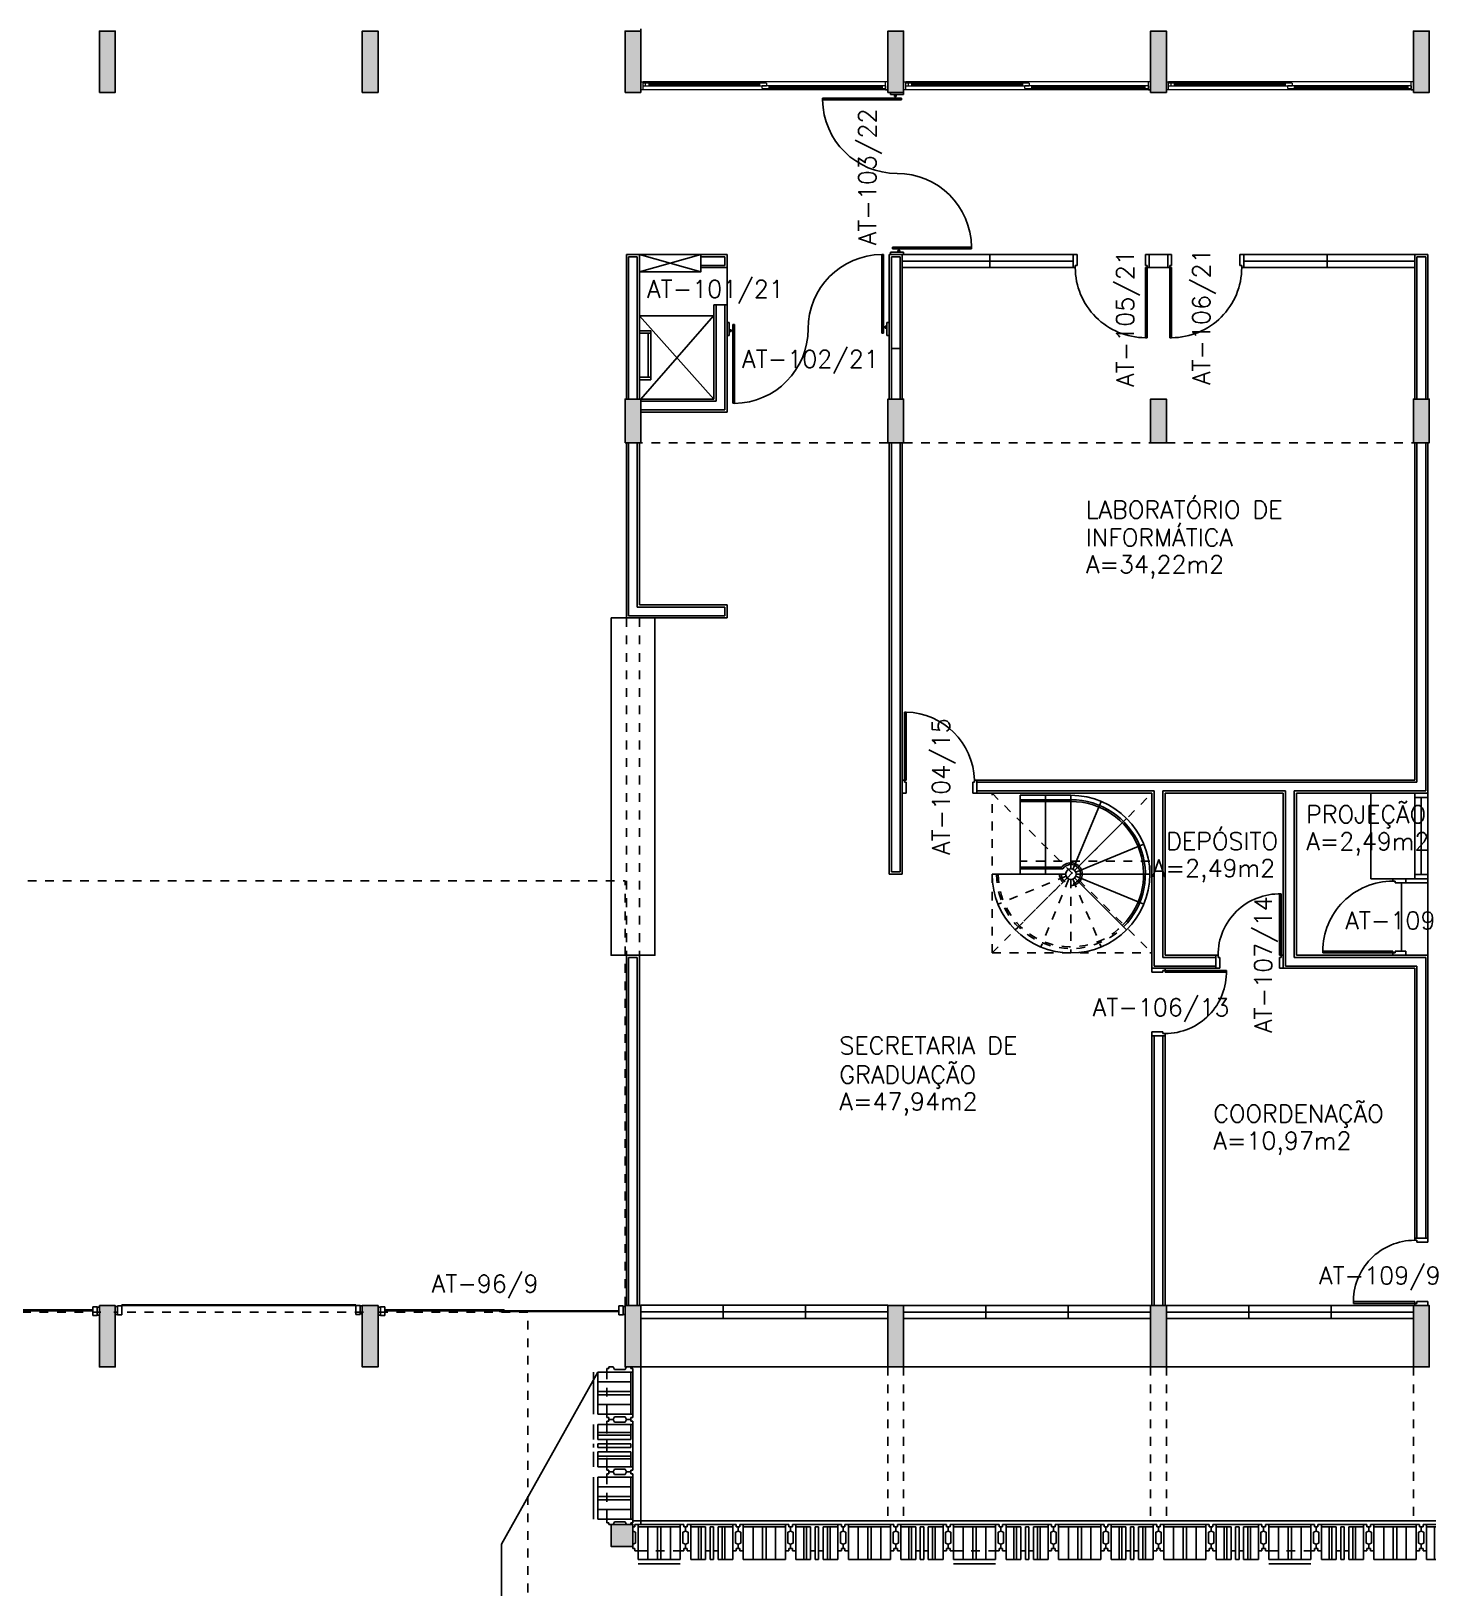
# Model space of a CAD drawing. Header units: metres. Extents: x -31 to 130, y -13 to 69.
# Drawn here: x 92.53 to 108.48, y -3.15 to 14.62 of the extents above; entities that cross this region are included whole.
import ezdxf

# ---------------------------------------------------------------- set-up
doc = ezdxf.new("R2010")
doc.units = ezdxf.units.M
doc.header["$LTSCALE"] = 0.002
doc.header["$MEASUREMENT"] = 0
doc.linetypes.add('HIDDEN', pattern=[9.525, 6.35, -3.175])
doc.layers.get('0').update_dxf_attribs({"linetype": 'CONTINUOUS'})
for name, color, linetype in [('ar-acesso', 2, 'CONTINUOUS'), ('ar-alv', 2, 'CONTINUOUS'), ('ar-banc', 1, 'CONTINUOUS'), ('ar-brs', 2, 'CONTINUOUS'), ('ar-ci', 1, 'CONTINUOUS'), ('ar-esc', 2, 'CONTINUOUS'), ('ar-esq', 2, 'CONTINUOUS'), ('ar-estc', 1, 'CONTINUOUS'), ('ar-piso', 1, 'CONTINUOUS'), ('ar-proj', 1, 'HIDDEN'), ('ar-projarmario', 1, 'HIDDEN'), ('ar-reboco', 2, 'CONTINUOUS'), ('ar-xis', 1, 'CONTINUOUS'), ('banc', 1, 'CONTINUOUS'), ('brs-proj', 1, 'HIDDEN'), ('brs1', 2, 'CONTINUOUS'), ('brs2', 1, 'CONTINUOUS'), ('brs3', 1, 'CONTINUOUS'), ('brs4', 1, 'CONTINUOUS'), ('brs5', 1, 'CONTINUOUS'), ('DET-PIVO', 2, 'CONTINUOUS'), ('ENDEREÇO', 2, 'CONTINUOUS'), ('esc', 2, 'CONTINUOUS'), ('esq-01', 1, 'CONTINUOUS'), ('esq-02', 1, 'CONTINUOUS'), ('esq-03', 1, 'HIDDEN'), ('estc-01', 3, 'CONTINUOUS'), ('h-estc', 3, 'CONTINUOUS'), ('mob-aud1', 1, 'CONTINUOUS'), ('proj', 1, 'HIDDEN'), ('ptm', 2, 'CONTINUOUS'), ('ptm1', 1, 'CONTINUOUS'), ('TEXTO', 2, 'CONTINUOUS'), ('ÁREA', 2, 'CONTINUOUS')]:
    doc.layers.add(name, color=color, linetype=linetype)
doc.styles.add('UNB-100', font='simplex.shx', dxfattribs={"height": 0.2})
doc.styles.add('UNB1-100', font='simplex.shx', dxfattribs={"height": 0.2})

# ---------------------------------------------------------------- blocks, each defined once
blk = doc.blocks.new('plr01-01p')
at = {"layer": 'h-estc'}
blk.add_hatch(color=3, dxfattribs=at).paths.add_polyline_path([(0.09, 0.075), (-0.09, 0.075), (-0.09, -0.625), (0.09, -0.625)])
at = {"layer": 'estc-01', "color": 3}
blk.add_lwpolyline([(-0.09, 0.075), (-0.09, -0.625), (0.09, -0.625), (0.09, 0.075)], close=True, dxfattribs=at)
blk = doc.blocks.new('plr02-01p')
at = {"layer": 'h-estc'}
blk.add_hatch(color=3, dxfattribs=at).paths.add_polyline_path([(0.09, 0.075), (-0.09, 0.075), (-0.09, -0.425), (0.09, -0.425)])
at = {"layer": 'estc-01', "color": 3}
blk.add_lwpolyline([(-0.09, 0.075), (-0.09, -0.425), (0.09, -0.425), (0.09, 0.075)], close=True, dxfattribs=at)
blk = doc.blocks.new('brs01-01p-leste')
at = {"layer": 'brs1'}
for p, q in [((-3, 0.2), (-2.98, 0.2)), ((-3, 0.2), (-3, 0.15)), ((-2.98, 0.225), (-2.94, 0.225)), ((-2.98, 0.2), (-2.98, 0.225)), ((-2.94, -0.075), (-2.94, 0.225)), ((-2.42, 0.225), (-2.46, 0.225)), ((-2.46, -0.075), (-2.46, 0.225)), ((-2.42, 0.2), (-2.42, 0.225)), ((-2.4, 0.2), (-2.42, 0.2)), ((-2.4, 0.2), (-2.38, 0.2)), ((-2.4, 0.2), (-2.4, 0.15)), ((-2.4, 0.2), (-2.4, 0.15)), ((-2.38, 0.225), (-2.34, 0.225)), ((-2.38, 0.2), (-2.38, 0.225)), ((-2.34, -0.075), (-2.34, 0.225)), ((-1.82, 0.225), (-1.86, 0.225)), ((-1.86, -0.075), (-1.86, 0.225)), ((-1.82, 0.2), (-1.82, 0.225)), ((-1.8, 0.2), (-1.82, 0.2)), ((-1.8, 0.2), (-1.78, 0.2)), ((-1.8, 0.2), (-1.8, 0.15)), ((-1.8, 0.2), (-1.8, 0.15)), ((-1.78, 0.225), (-1.74, 0.225)), ((-1.78, 0.2), (-1.78, 0.225)), ((-1.74, -0.075), (-1.74, 0.225)), ((-1.22, 0.225), (-1.26, 0.225)), ((-1.26, -0.075), (-1.26, 0.225)), ((-1.22, 0.2), (-1.22, 0.225)), ((-1.2, 0.2), (-1.22, 0.2)), ((-1.2, 0.2), (-1.18, 0.2)), ((-1.2, 0.2), (-1.2, 0.15)), ((-1.2, 0.2), (-1.2, 0.15)), ((-1.18, 0.225), (-1.14, 0.225)), ((-1.18, 0.2), (-1.18, 0.225)), ((-1.14, -0.075), (-1.14, 0.225)), ((-0.62, 0.225), (-0.66, 0.225)), ((-0.66, -0.075), (-0.66, 0.225)), ((-0.62, 0.2), (-0.62, 0.225)), ((-0.6, 0.2), (-0.62, 0.2)), ((-0.6, 0.2), (-0.6, 0.15)), ((-0.6, 0.2), (-0.58, 0.2)), ((-0.6, 0.2), (-0.6, 0.15)), ((-0.58, 0.225), (-0.54, 0.225)), ((-0.58, 0.2), (-0.58, 0.225)), ((-0.54, -0.075), (-0.54, 0.225)), ((-0.02, 0.225), (-0.06, 0.225)), ((-0.06, -0.075), (-0.06, 0.225)), ((-0.02, 0.2), (-0.02, 0.225)), ((0, 0.2), (-0.02, 0.2)), ((0, 0.2), (0, 0.15)), ((-3, 0.15), (-2.97, 0.137)), ((-3, 0), (-2.97, 0.013)), ((-2.97, 0.137), (-2.97, 0.013)), ((-2.4, 0.15), (-2.43, 0.137)), ((-2.43, 0.137), (-2.43, 0.013)), ((-2.4, 0), (-2.43, 0.013)), ((-2.4, 0.15), (-2.37, 0.137)), ((-2.4, 0), (-2.37, 0.013)), ((-2.37, 0.137), (-2.37, 0.013)), ((-1.8, 0.15), (-1.83, 0.137)), ((-1.83, 0.137), (-1.83, 0.013)), ((-1.8, 0), (-1.83, 0.013)), ((-1.8, 0.15), (-1.77, 0.137)), ((-1.8, 0), (-1.77, 0.013)), ((-1.77, 0.137), (-1.77, 0.013)), ((-1.2, 0.15), (-1.23, 0.137)), ((-1.23, 0.137), (-1.23, 0.013)), ((-1.2, 0), (-1.23, 0.013)), ((-1.2, 0.15), (-1.17, 0.137)), ((-1.2, 0), (-1.17, 0.013)), ((-1.17, 0.137), (-1.17, 0.013)), ((-0.6, 0.15), (-0.63, 0.137)), ((-0.63, 0.137), (-0.63, 0.013)), ((-0.6, 0), (-0.63, 0.013)), ((-0.6, 0.15), (-0.57, 0.137)), ((-0.6, 0), (-0.57, 0.013)), ((-0.57, 0.137), (-0.57, 0.013)), ((0, 0.15), (-0.03, 0.137)), ((-0.03, 0.137), (-0.03, 0.013)), ((0, 0), (-0.03, 0.013)), ((-3, -0.05), (-3, 0)), ((-3, -0.05), (-2.98, -0.05)), ((-2.98, -0.05), (-2.98, -0.075)), ((-2.98, -0.075), (-2.94, -0.075)), ((-2.42, -0.075), (-2.46, -0.075)), ((-2.42, -0.05), (-2.42, -0.075)), ((-2.4, -0.05), (-2.42, -0.05)), ((-2.4, -0.05), (-2.4, 0)), ((-2.4, -0.05), (-2.4, 0)), ((-2.4, -0.05), (-2.38, -0.05)), ((-2.38, -0.05), (-2.38, -0.075)), ((-2.38, -0.075), (-2.34, -0.075)), ((-1.82, -0.075), (-1.86, -0.075)), ((-1.82, -0.05), (-1.82, -0.075)), ((-1.8, -0.05), (-1.82, -0.05)), ((-1.8, -0.05), (-1.8, 0)), ((-1.8, -0.05), (-1.8, 0)), ((-1.8, -0.05), (-1.78, -0.05)), ((-1.78, -0.05), (-1.78, -0.075)), ((-1.78, -0.075), (-1.74, -0.075)), ((-1.22, -0.075), (-1.26, -0.075)), ((-1.22, -0.05), (-1.22, -0.075)), ((-1.2, -0.05), (-1.22, -0.05)), ((-1.2, -0.05), (-1.2, 0)), ((-1.2, -0.05), (-1.2, 0)), ((-1.2, -0.05), (-1.18, -0.05)), ((-1.18, -0.05), (-1.18, -0.075)), ((-1.18, -0.075), (-1.14, -0.075)), ((-0.62, -0.075), (-0.66, -0.075)), ((-0.62, -0.05), (-0.62, -0.075)), ((-0.6, -0.05), (-0.62, -0.05)), ((-0.6, -0.05), (-0.6, 0)), ((-0.6, -0.05), (-0.6, 0)), ((-0.6, -0.05), (-0.58, -0.05)), ((-0.58, -0.05), (-0.58, -0.075)), ((-0.58, -0.075), (-0.54, -0.075)), ((-0.02, -0.075), (-0.06, -0.075)), ((-0.02, -0.05), (-0.02, -0.075)), ((0, -0.05), (-0.02, -0.05)), ((0, -0.05), (0, 0))]:
    blk.add_line(p, q, dxfattribs=at)
at = {"layer": 'brs2'}
for p, q in [((-2.94, 0.225), (-2.46, 0.225)), ((-2.34, 0.225), (-1.86, 0.225)), ((-2.229, 0.2), (-2.12, 0.2)), ((-1.971, 0.2), (-2.08, 0.2)), ((-1.74, 0.225), (-1.26, 0.225)), ((-1.14, 0.225), (-0.66, 0.225)), ((-1.029, 0.2), (-0.92, 0.2)), ((-0.771, 0.2), (-0.88, 0.2)), ((-0.54, 0.225), (-0.06, 0.225)), ((-2.772, -0.075), (-2.72, -0.075)), ((-2.628, -0.075), (-2.68, -0.075)), ((-2.229, -0.175), (-2.12, -0.175)), ((-1.971, -0.175), (-2.08, -0.175)), ((-1.572, -0.075), (-1.52, -0.075)), ((-1.428, -0.075), (-1.48, -0.075)), ((-1.029, -0.175), (-0.92, -0.175)), ((-0.771, -0.175), (-0.88, -0.175)), ((-0.372, -0.075), (-0.32, -0.075)), ((-0.228, -0.075), (-0.28, -0.075))]:
    blk.add_line(p, q, dxfattribs=at)
at = {"layer": 'brs3'}
for p, q in [((-2.82, 0.2), (-2.82, -0.175)), ((-2.772, 0.2), (-2.82, 0.2)), ((-2.772, 0.2), (-2.772, -0.175)), ((-2.628, 0.2), (-2.628, -0.175)), ((-2.628, 0.2), (-2.58, 0.2)), ((-2.58, 0.2), (-2.58, -0.175)), ((-2.12, -0.175), (-2.12, 0.2)), ((-2.12, 0.2), (-2.08, 0.2)), ((-2.08, -0.175), (-2.08, 0.2)), ((-1.62, 0.2), (-1.62, -0.175)), ((-1.572, 0.2), (-1.62, 0.2)), ((-1.572, 0.2), (-1.572, -0.175)), ((-1.428, 0.2), (-1.428, -0.175)), ((-1.428, 0.2), (-1.38, 0.2)), ((-1.38, 0.2), (-1.38, -0.175)), ((-0.92, -0.175), (-0.92, 0.2)), ((-0.92, 0.2), (-0.88, 0.2)), ((-0.88, -0.175), (-0.88, 0.2)), ((-0.42, 0.2), (-0.42, -0.175)), ((-0.372, 0.2), (-0.42, 0.2)), ((-0.372, 0.2), (-0.372, -0.175)), ((-0.228, 0.2), (-0.228, -0.175)), ((-0.228, 0.2), (-0.18, 0.2)), ((-0.18, 0.2), (-0.18, -0.175)), ((-2.772, -0.175), (-2.82, -0.175)), ((-2.628, -0.175), (-2.58, -0.175)), ((-2.12, -0.175), (-2.08, -0.175)), ((-1.572, -0.175), (-1.62, -0.175)), ((-1.428, -0.175), (-1.38, -0.175)), ((-0.92, -0.175), (-0.88, -0.175)), ((-0.372, -0.175), (-0.42, -0.175)), ((-0.228, -0.175), (-0.18, -0.175))]:
    blk.add_line(p, q, dxfattribs=at)
at = {"layer": 'brs4'}
for p, q in [((-2.85, 0.2), (-2.94, 0.2)), ((-2.85, -0.175), (-2.85, 0.2)), ((-2.85, 0.2), (-2.82, 0.2)), ((-2.72, -0.175), (-2.72, 0.2)), ((-2.72, 0.2), (-2.68, 0.2)), ((-2.68, -0.175), (-2.68, 0.2)), ((-2.55, 0.2), (-2.58, 0.2)), ((-2.55, 0.2), (-2.46, 0.2)), ((-2.55, -0.175), (-2.55, 0.2)), ((-2.229, 0.2), (-2.34, 0.2)), ((-2.229, -0.175), (-2.229, 0.2)), ((-1.971, 0.2), (-1.86, 0.2)), ((-1.971, -0.175), (-1.971, 0.2)), ((-1.65, 0.2), (-1.74, 0.2)), ((-1.65, -0.175), (-1.65, 0.2)), ((-1.65, 0.2), (-1.62, 0.2)), ((-1.52, -0.175), (-1.52, 0.2)), ((-1.52, 0.2), (-1.48, 0.2)), ((-1.48, -0.175), (-1.48, 0.2)), ((-1.35, 0.2), (-1.38, 0.2)), ((-1.35, 0.2), (-1.26, 0.2)), ((-1.35, -0.175), (-1.35, 0.2)), ((-1.029, 0.2), (-1.14, 0.2)), ((-1.029, -0.175), (-1.029, 0.2)), ((-0.771, 0.2), (-0.66, 0.2)), ((-0.771, -0.175), (-0.771, 0.2)), ((-0.45, 0.2), (-0.54, 0.2)), ((-0.45, -0.175), (-0.45, 0.2)), ((-0.45, 0.2), (-0.42, 0.2)), ((-0.32, -0.175), (-0.32, 0.2)), ((-0.32, 0.2), (-0.28, 0.2)), ((-0.28, -0.175), (-0.28, 0.2)), ((-0.15, 0.2), (-0.18, 0.2)), ((-0.15, 0.2), (-0.06, 0.2)), ((-0.15, -0.175), (-0.15, 0.2)), ((-2.94, -0.075), (-2.94, -0.175)), ((-2.85, -0.175), (-2.94, -0.175)), ((-2.85, -0.175), (-2.82, -0.175)), ((-2.72, -0.175), (-2.68, -0.175)), ((-2.55, -0.175), (-2.58, -0.175)), ((-2.55, -0.175), (-2.46, -0.175)), ((-2.46, -0.075), (-2.46, -0.175)), ((-2.34, -0.075), (-2.34, -0.175)), ((-2.229, -0.175), (-2.34, -0.175)), ((-1.971, -0.175), (-1.86, -0.175)), ((-1.86, -0.075), (-1.86, -0.175)), ((-1.74, -0.075), (-1.74, -0.175)), ((-1.65, -0.175), (-1.74, -0.175)), ((-1.65, -0.175), (-1.62, -0.175)), ((-1.52, -0.175), (-1.48, -0.175)), ((-1.35, -0.175), (-1.38, -0.175)), ((-1.35, -0.175), (-1.26, -0.175)), ((-1.26, -0.075), (-1.26, -0.175)), ((-1.14, -0.075), (-1.14, -0.175)), ((-1.029, -0.175), (-1.14, -0.175)), ((-0.771, -0.175), (-0.66, -0.175)), ((-0.66, -0.075), (-0.66, -0.175)), ((-0.54, -0.075), (-0.54, -0.175)), ((-0.45, -0.175), (-0.54, -0.175)), ((-0.45, -0.175), (-0.42, -0.175)), ((-0.32, -0.175), (-0.28, -0.175)), ((-0.15, -0.175), (-0.18, -0.175)), ((-0.15, -0.175), (-0.06, -0.175)), ((-0.06, -0.075), (-0.06, -0.175))]:
    blk.add_line(p, q, dxfattribs=at)
blk = doc.blocks.new('BRS01-03C')
at = {"layer": 'brs-proj'}
blk.add_line((0.54, 0.075), (0.06, 0.075), dxfattribs=at)
at = {"layer": 'brs1'}
for p, q in [((0, 0.05), (0.02, 0.05)), ((0, 0.05), (0, 0)), ((0, 0), (0.03, -0.013)), ((0.02, 0.075), (0.06, 0.075)), ((0.02, 0.05), (0.02, 0.075)), ((0.06, 0.075), (0.06, -0.225)), ((0.54, 0.075), (0.54, -0.225)), ((0.58, 0.075), (0.54, 0.075)), ((0.6, 0), (0.57, -0.013)), ((0.58, 0.05), (0.58, 0.075)), ((0.6, 0.05), (0.58, 0.05)), ((0.6, 0.05), (0.6, 0)), ((0, -0.15), (0.03, -0.137)), ((0, -0.2), (0, -0.15)), ((0.03, -0.137), (0.03, -0.013)), ((0.57, -0.137), (0.57, -0.013)), ((0.6, -0.15), (0.57, -0.137)), ((0.6, -0.2), (0.6, -0.15)), ((0, -0.2), (0.02, -0.2)), ((0.02, -0.2), (0.02, -0.225)), ((0.02, -0.225), (0.06, -0.225)), ((0.58, -0.225), (0.54, -0.225)), ((0.58, -0.2), (0.58, -0.225)), ((0.6, -0.2), (0.58, -0.2))]:
    blk.add_line(p, q, dxfattribs=at)
at = {"layer": 'brs2'}
blk.add_line((0.54, -0.225), (0.06, -0.225), dxfattribs=at)
at = {"layer": 'brs3'}
for p, q in [((0.28, 0.175), (0.28, -0.2)), ((0.32, 0.175), (0.28, 0.175)), ((0.32, 0.175), (0.32, -0.2)), ((0.32, -0.2), (0.28, -0.2))]:
    blk.add_line(p, q, dxfattribs=at)
at = {"layer": 'brs4'}
for p, q in [((0.06, 0.075), (0.06, 0.175)), ((0.171, 0.175), (0.06, 0.175)), ((0.171, 0.175), (0.171, -0.2)), ((0.429, 0.175), (0.54, 0.175)), ((0.429, 0.175), (0.429, -0.2)), ((0.54, 0.075), (0.54, 0.175)), ((0.171, -0.2), (0.06, -0.2)), ((0.429, -0.2), (0.54, -0.2))]:
    blk.add_line(p, q, dxfattribs=at)
at = {"layer": 'brs4', "color": 1}
for p, q in [((0.171, 0.175), (0.28, 0.175)), ((0.429, 0.175), (0.32, 0.175)), ((0.171, -0.2), (0.28, -0.2)), ((0.429, -0.2), (0.32, -0.2))]:
    blk.add_line(p, q, dxfattribs=at)
at = {"layer": 'brs5'}
blk.add_line((0.54, 0.225), (0.06, 0.225), dxfattribs=at)
blk = doc.blocks.new('BRS01-02C')
at = {"layer": 'brs-proj'}
for p, q in [((0.06, 0.075), (0.228, 0.075)), ((0.28, 0.075), (0.32, 0.075)), ((0.54, 0.075), (0.372, 0.075))]:
    blk.add_line(p, q, dxfattribs=at)
at = {"layer": 'brs1'}
for p, q in [((0, 0.05), (0.02, 0.05)), ((0, 0.05), (0, 0)), ((0, 0), (0.03, -0.013)), ((0.02, 0.075), (0.06, 0.075)), ((0.02, 0.05), (0.02, 0.075)), ((0.06, 0.075), (0.06, -0.225)), ((0.54, 0.075), (0.54, -0.225)), ((0.58, 0.075), (0.54, 0.075)), ((0.6, 0), (0.57, -0.013)), ((0.58, 0.05), (0.58, 0.075)), ((0.6, 0.05), (0.58, 0.05)), ((0.6, 0.05), (0.6, 0)), ((0, -0.15), (0.03, -0.137)), ((0, -0.2), (0, -0.15)), ((0.03, -0.137), (0.03, -0.013)), ((0.57, -0.137), (0.57, -0.013)), ((0.6, -0.15), (0.57, -0.137)), ((0.6, -0.2), (0.6, -0.15)), ((0, -0.2), (0.02, -0.2)), ((0.02, -0.2), (0.02, -0.225)), ((0.02, -0.225), (0.06, -0.225)), ((0.58, -0.225), (0.54, -0.225)), ((0.58, -0.2), (0.58, -0.225)), ((0.6, -0.2), (0.58, -0.2))]:
    blk.add_line(p, q, dxfattribs=at)
at = {"layer": 'brs2'}
for p, q in [((0.228, 0.075), (0.28, 0.075)), ((0.372, 0.075), (0.32, 0.075)), ((0.54, -0.225), (0.06, -0.225))]:
    blk.add_line(p, q, dxfattribs=at)
at = {"layer": 'brs3'}
for p, q in [((0.18, -0.2), (0.18, 0.175)), ((0.228, 0.175), (0.18, 0.175)), ((0.228, -0.2), (0.228, 0.175)), ((0.372, -0.2), (0.372, 0.175)), ((0.372, 0.175), (0.42, 0.175)), ((0.42, -0.2), (0.42, 0.175)), ((0.228, -0.2), (0.18, -0.2)), ((0.372, -0.2), (0.42, -0.2))]:
    blk.add_line(p, q, dxfattribs=at)
at = {"layer": 'brs4'}
for p, q in [((0.06, 0.075), (0.06, 0.175)), ((0.15, 0.175), (0.06, 0.175)), ((0.15, 0.175), (0.15, -0.2)), ((0.28, 0.175), (0.28, -0.2)), ((0.32, 0.175), (0.28, 0.175)), ((0.32, 0.175), (0.32, -0.2)), ((0.45, 0.175), (0.54, 0.175)), ((0.45, 0.175), (0.45, -0.2)), ((0.54, 0.075), (0.54, 0.175)), ((0.15, -0.2), (0.06, -0.2)), ((0.32, -0.2), (0.28, -0.2)), ((0.45, -0.2), (0.54, -0.2))]:
    blk.add_line(p, q, dxfattribs=at)
at = {"layer": 'brs4', "color": 3}
for p, q in [((0.15, 0.175), (0.18, 0.175)), ((0.45, 0.175), (0.42, 0.175)), ((0.15, -0.2), (0.18, -0.2)), ((0.45, -0.2), (0.42, -0.2))]:
    blk.add_line(p, q, dxfattribs=at)
at = {"layer": 'brs5'}
for p, q in [((0.228, 0.225), (0.06, 0.225)), ((0.32, 0.225), (0.28, 0.225)), ((0.372, 0.225), (0.54, 0.225))]:
    blk.add_line(p, q, dxfattribs=at)
blk = doc.blocks.new('pm-80-02p')
at = {"layer": 'ptm'}
for p, q in [((0.105, 0.075), (0.104, 0.85)), ((0.124, 0.85), (0.104, 0.85)), ((0.125, 0.075), (0.124, 0.85)), ((0.105, 0.075), (0.08, 0.075)), ((0.08, 0.075), (0.08, -0.075)), ((0.125, 0.075), (0.105, 0.075)), ((0.105, 0.075), (0.105, 0.05)), ((0.125, 0.05), (0.105, 0.05)), ((0.125, 0.05), (0.125, -0.075)), ((0.885, 0.05), (0.885, -0.075)), ((0.885, 0.05), (0.905, 0.05)), ((0.905, 0.075), (0.93, 0.075)), ((0.905, 0.075), (0.905, 0.05)), ((0.93, 0.075), (0.93, -0.075)), ((0.08, -0.075), (0.125, -0.075)), ((0.93, -0.075), (0.885, -0.075))]:
    blk.add_line(p, q, dxfattribs=at)
at = {"layer": 'ptm1', "color": 1}
blk.add_arc((0.105, 0.05), 0.8, 1.7908, 88.6113, dxfattribs=at)
blk = doc.blocks.new('pm-70-03p')
at = {"layer": 'ptm'}
for p, q in [((0.105, 0.075), (0.105, 0.775)), ((0.125, 0.775), (0.105, 0.775)), ((0.125, 0.075), (0.125, 0.775)), ((0.105, 0.075), (0.08, 0.075)), ((0.08, 0.075), (0.08, -0.075)), ((0.125, 0.075), (0.105, 0.075)), ((0.125, 0.075), (0.105, 0.075)), ((0.105, 0.075), (0.105, 0.05)), ((0.125, 0.05), (0.105, 0.05)), ((0.125, 0.05), (0.125, -0.075)), ((0.805, 0.05), (0.805, -0.075)), ((0.805, 0.05), (0.825, 0.05)), ((0.825, 0.075), (0.85, 0.075)), ((0.825, 0.075), (0.825, 0.05)), ((0.85, 0.075), (0.85, -0.075)), ((0.08, -0.075), (0.125, -0.075)), ((0.85, -0.075), (0.805, -0.075))]:
    blk.add_line(p, q, dxfattribs=at)
at = {"layer": 'ptm', "color": 1}
blk.add_arc((0.125, 0.075), 0.7, 0, 91.6372, dxfattribs=at)
blk = doc.blocks.new('esq01-01p')
at = {"layer": 'esq-01'}
for p, q in [((0, 0), (0.05, 0)), ((3, 0), (3.05, 0)), ((5.72, 0.004), (5.72, -0.096)), ((5.77, 0.004), (5.72, 0.004)), ((5.77, -0.096), (5.77, 0.004)), ((5.77, 0), (5.795, 0)), ((8.774, 0), (8.724, 0)), ((0, -0.006), (-0.025, -0.006)), ((0, -0.096), (-0.025, -0.096)), ((0, 0), (0, -0.1)), ((0, -0.1), (0.05, -0.1)), ((0.05, -0.1), (0.05, 0)), ((2.72, -0.01), (2.72, -0.11)), ((2.77, -0.01), (2.72, -0.01)), ((2.77, -0.11), (2.72, -0.11)), ((2.77, -0.11), (2.77, -0.01)), ((2.77, -0.014), (2.795, -0.014)), ((2.77, -0.104), (2.795, -0.104)), ((3, -0.006), (2.975, -0.006)), ((3, -0.096), (2.975, -0.096)), ((3, 0), (3, -0.1)), ((3, -0.1), (3.05, -0.1)), ((3.05, -0.1), (3.05, 0)), ((5.77, -0.096), (5.72, -0.096)), ((5.77, -0.09), (5.795, -0.09)), ((6.004, -0.014), (5.979, -0.014)), ((6.004, -0.104), (5.979, -0.104)), ((6.004, -0.11), (6.004, -0.01)), ((6.004, -0.01), (6.054, -0.01)), ((6.004, -0.11), (6.054, -0.11)), ((6.054, -0.01), (6.054, -0.11)), ((8.724, -0.1), (8.724, 0)), ((8.774, -0.1), (8.724, -0.1)), ((8.774, 0), (8.774, -0.1)), ((8.774, -0.006), (8.799, -0.006)), ((8.774, -0.096), (8.799, -0.096))]:
    blk.add_line(p, q, dxfattribs=at)
for points in [[(4.337, 0.004), (4.387, 0.004), (4.387, 0.014), (4.337, 0.014)], [(4.387, 0.004), (4.337, 0.004), (4.337, 0.014), (4.387, 0.014)], [(4.437, 0.004), (4.387, 0.004), (4.387, 0.014), (4.437, 0.014)], [(4.387, 0.004), (4.437, 0.004), (4.437, 0.014), (4.387, 0.014)], [(1.36, -0.055), (1.41, -0.055), (1.41, -0.045), (1.36, -0.045)], [(1.41, -0.055), (1.36, -0.055), (1.36, -0.065), (1.41, -0.065)], [(7.414, -0.055), (7.364, -0.055), (7.364, -0.045), (7.414, -0.045)], [(7.364, -0.055), (7.414, -0.055), (7.414, -0.065), (7.364, -0.065)]]:
    blk.add_lwpolyline(points, close=True, dxfattribs=at)
at = {"layer": 'esq-02'}
for p, q in [((3.05, 0.014), (4.337, 0.014)), ((3.05, 0.004), (3.05, 0.014)), ((3.05, 0.004), (4.337, 0.004)), ((5.72, 0.014), (4.437, 0.014)), ((5.72, 0.004), (4.437, 0.004)), ((5.72, 0.004), (5.72, 0.014)), ((0.05, -0.055), (1.36, -0.055)), ((0.05, -0.065), (1.36, -0.065)), ((2.72, -0.045), (1.41, -0.045)), ((2.72, -0.055), (1.41, -0.055)), ((6.054, -0.045), (7.364, -0.045)), ((6.054, -0.055), (7.364, -0.055)), ((8.724, -0.055), (7.414, -0.055)), ((8.724, -0.065), (7.414, -0.065))]:
    blk.add_line(p, q, dxfattribs=at)
blk = doc.blocks.new('pm-80-01p')
at = {"layer": 'ptm'}
for p, q in [((0.105, 0.075), (0.105, 0.875)), ((0.125, 0.875), (0.105, 0.875)), ((0.125, 0.075), (0.125, 0.875)), ((0.105, 0.075), (0.08, 0.075)), ((0.08, 0.075), (0.08, -0.075)), ((0.125, 0.075), (0.105, 0.075)), ((0.105, 0.075), (0.105, 0.05)), ((0.125, 0.05), (0.105, 0.05)), ((0.125, 0.05), (0.125, -0.075)), ((0.905, 0.05), (0.905, -0.075)), ((0.905, 0.05), (0.925, 0.05)), ((0.925, 0.075), (0.95, 0.075)), ((0.925, 0.075), (0.925, 0.05)), ((0.95, 0.075), (0.95, -0.075)), ((0.08, -0.075), (0.125, -0.075)), ((0.95, -0.075), (0.905, -0.075))]:
    blk.add_line(p, q, dxfattribs=at)
at = {"layer": 'ptm', "color": 1}
blk.add_arc((0.125, 0.075), 0.8, 360, 90, dxfattribs=at)
blk = doc.blocks.new('esq53-01p')
at = {"layer": 'banc', "color": 1}
for p, q in [((-0.95, 0.575), (-1.93, 0.575)), ((-1.93, 0.075), (-1.93, 0.575)), ((-0.95, 0.075), (-0.95, 0.575))]:
    blk.add_line(p, q, dxfattribs=at)
at = {"layer": 'esq-01'}
for p, q in [((-1, 0), (-1.88, 0)), ((-0.95, 0.075), (-0.95, -0.075))]:
    blk.add_line(p, q, dxfattribs=at)
for points in [[(-1.93, 0.075), (-1.88, 0.075), (-1.88, -0.075), (-1.93, -0.075)], [(-0.95, 0.075), (-1, 0.075), (-1, -0.075), (-0.95, -0.075)], [(-0.905, 0.175), (-0.95, 0.175), (-0.95, -0.075), (-0.905, -0.075)]]:
    blk.add_lwpolyline(points, close=True, dxfattribs=at)
at = {"layer": 'esq-02'}
blk.add_lwpolyline([(-0.95, 0.075), (-1.93, 0.075), (-1.93, -0.075), (-0.95, -0.075)], close=True, dxfattribs=at)
at = {"xscale": -1}
blk.add_blockref('pm-80-01p', (0, 0.25), dxfattribs=at)
blk = doc.blocks.new('esc03-01p')
at = {"layer": 'ar-alv'}
blk.add_circle((0, 0), 0.06, dxfattribs=at)
at = {"layer": 'ar-piso'}
for p, q in [((-0.58, 0), (-0.58, 0.9)), ((0, 0.9), (-0.58, 0.9)), ((-0.29, 0), (-0.29, 0.9)), ((0, 0.06), (0, 0.9)), ((0.023, 0.055), (0.344, 0.831)), ((0.042, 0.042), (0.636, 0.636)), ((0.055, 0.023), (0.831, 0.344)), ((-0.06, 0), (-0.9, 0)), ((0, 0.1), (0, 0.15)), ((0.9, 0), (0.06, 0)), ((0.18, 0), (0.9, 0)), ((0.042, -0.042), (0.636, -0.636)), ((0.055, -0.023), (0.831, -0.344))]:
    blk.add_line(p, q, dxfattribs=at)
blk.add_arc((0, 0), 0.9, 180, 90, dxfattribs=at)
at = {"layer": 'esc'}
for p, q in [((0, 0.85), (-0.58, 0.85)), ((0, 0.83), (-0.58, 0.83)), ((-0.102, 0.08), (-0.58, 0.08)), ((-0.092, 0.06), (-0.58, 0.06))]:
    blk.add_line(p, q, dxfattribs=at)
for radius, end in [(0.85, 90), (0.83, 90), (0.13, 142.0201), (0.11, 146.9443)]:
    blk.add_arc((0, 0), radius, 315, end, dxfattribs=at)
at = {"layer": 'proj'}
for p, q in [((0.9, 0.15), (-0.58, 0.15)), ((0.9, 0), (0.9, 0.15)), ((-0.055, -0.023), (-0.831, -0.344)), ((-0.042, -0.042), (-0.636, -0.636)), ((-0.023, -0.055), (-0.344, -0.831)), ((0, -0.06), (0, -0.9)), ((0.023, -0.055), (0.344, -0.831))]:
    blk.add_line(p, q, dxfattribs=at)
for radius in [0.85, 0.83, 0.13, 0.11]:
    blk.add_arc((0, 0), radius, 180, 315, dxfattribs=at)
blk = doc.blocks.new('esq16-01p')
at = {"layer": 'esq-01'}
for p, q in [((2.025, 0), (0.075, 0)), ((1.075, 0.075), (1.075, -0.075)), ((2.025, 0.075), (2.025, -0.075))]:
    blk.add_line(p, q, dxfattribs=at)
at = {"layer": 'esq-02'}
blk.add_lwpolyline([(2.025, 0.075), (0.075, 0.075), (0.075, -0.075), (2.025, -0.075)], close=True, dxfattribs=at)
at = {"rotation": 180}
blk.add_blockref('pm-80-01p', (2.975, 0), dxfattribs=at)
blk = doc.blocks.new('esq02-01p')
at = {"layer": 'esq-01'}
for p, q in [((2.91, 0), (0.09, 0)), ((1.03, -0.075), (1.03, 0.075)), ((1.97, -0.075), (1.97, 0.075))]:
    blk.add_line(p, q, dxfattribs=at)
at = {"layer": 'esq-02'}
blk.add_lwpolyline([(2.91, -0.075), (0.09, -0.075), (0.09, 0.075), (2.91, 0.075)], close=True, dxfattribs=at)

msp = doc.modelspace()

# ---------------------------------------------------------------- hatches: boundary and pattern name
at = {"layer": 'h-estc'}
h = msp.add_hatch(color=8, dxfattribs=at)
h.paths.add_polyline_path([(99.4, -2.575), (99.15, -2.575), (99.15, -2.675), (99.4, -2.675), (99.4, -2.65)])
h.paths.add_polyline_path([(99.4, -2.425), (99.15, -2.425), (99.15, -2.575), (99.4, -2.575)])

# ---------------------------------------------------------------- linework, layer by layer
at = {"layer": 'ar-acesso'}
msp.add_line((99.4, -2.385), (117.4, -2.385), dxfattribs=at)
at = {"layer": 'ar-alv'}
for p, q in [((99.35, 10.425), (99.35, 12.05)), ((99.45, 12.05), (99.35, 12.05)), ((99.45, 10.425), (99.45, 12.05)), ((100.45, 12.05), (100.175, 12.05)), ((100.45, 11.95), (100.175, 11.95)), ((100.45, 12.05), (100.45, 11.95)), ((102.35, 10.425), (102.35, 12.05)), ((102.45, 12.05), (102.35, 12.05)), ((102.45, 10.425), (102.45, 12.05)), ((108.35, 12.05), (108.35, 10.425)), ((108.35, 12.05), (108.45, 12.05)), ((108.45, 12.05), (108.45, 10.425)), ((100.35, 11.5), (100.35, 10.4)), ((100.45, 11.5), (100.45, 10.3)), ((102.45, 11), (102.35, 11)), ((100.35, 10.4), (99.49, 10.4)), ((100.45, 10.3), (99.49, 10.3)), ((99.35, 7.95), (99.35, 9.925)), ((99.45, 8.05), (99.45, 9.925)), ((102.35, 5.025), (102.35, 9.925)), ((102.45, 5.025), (102.45, 9.925)), ((108.35, 9.925), (108.35, 6.05)), ((108.45, 9.925), (108.45, 5.95)), ((100.45, 8.05), (99.45, 8.05)), ((100.45, 8.075), (100.45, 8.075)), ((100.45, 7.95), (100.45, 8.05)), ((100.45, 7.95), (99.35, 7.95)), ((103.325, 6.05), (108.35, 6.05)), ((103.325, 5.95), (105.35, 5.95)), ((105.35, 3.95), (105.35, 5.95)), ((105.45, 4.05), (105.45, 5.95)), ((105.45, 5.95), (106.85, 5.95)), ((106.85, 3.95), (106.85, 5.95)), ((106.95, 4.05), (106.95, 5.95)), ((106.95, 5.95), (108.45, 5.95)), ((102.45, 5.025), (102.35, 5.025)), ((99.35, 0.075), (99.35, 4.05)), ((99.35, 4.05), (99.45, 4.05)), ((99.45, 0.075), (99.45, 4.05)), ((105.35, 3.95), (106.055, 3.95)), ((105.45, 4.05), (106.055, 4.05)), ((106.85, 3.95), (108.35, 3.95)), ((106.95, 4.05), (108.45, 4.05)), ((108.35, 3.95), (108.35, 0.845)), ((108.45, 4.05), (108.45, 0.845)), ((105.35, 0.075), (105.35, 3.155)), ((105.45, 0.075), (105.45, 3.155))]:
    msp.add_line(p, q, dxfattribs=at)
msp.add_lwpolyline([(105.295, 11.925), (105.505, 11.925), (105.505, 12.075), (105.295, 12.075)], close=True, dxfattribs=at)
at = {"layer": 'ar-banc'}
msp.add_lwpolyline([(99.15, 7.925), (99.65, 7.925), (99.65, 4.075), (99.15, 4.075)], close=True, dxfattribs=at)
at = {"layer": 'ar-ci'}
for p, q in [((100.175, 12.075), (99.475, 11.875)), ((99.475, 12.075), (100.175, 11.875))]:
    msp.add_line(p, q, dxfattribs=at)
msp.add_lwpolyline([(99.475, 11.875), (100.175, 11.875), (100.175, 12.075), (99.475, 12.075)], close=True, dxfattribs=at)
at = {"layer": 'ar-esc'}
for p, q in [((99.475, 11.205), (99.605, 11.205)), ((99.605, 11.205), (99.605, 10.645)), ((99.475, 11.175), (99.605, 11.175)), ((99.575, 11.175), (99.575, 10.675)), ((99.475, 10.675), (99.605, 10.675)), ((99.475, 10.645), (99.605, 10.645))]:
    msp.add_line(p, q, dxfattribs=at)
at = {"layer": 'ar-estc'}
msp.add_lwpolyline([(99.4, -2.675), (99.15, -2.675), (99.15, -2.425), (99.4, -2.425)], close=True, dxfattribs=at)
at = {"layer": 'ar-piso'}
for p, q in [((100.475, 11.5), (100.475, 11.925)), ((100.325, 11.375), (99.475, 11.375)), ((108.175, 4.9), (108.475, 4.9)), ((108.175, 4.9), (108.175, 4.12)), ((108.475, 4.9), (108.475, 4.075)), ((108.425, 4.075), (108.475, 4.075)), ((97.9, -2.65), (99, -0.685)), ((99.475, -0.625), (102.325, -0.625)), ((99.49, -0.625), (99.49, -2.425)), ((102.475, -0.625), (105.325, -0.625)), ((105.475, -0.625), (108.325, -0.625)), ((97.9, -2.65), (97.9, -12.725))]:
    msp.add_line(p, q, dxfattribs=at)
at = {"layer": 'ar-proj'}
for p, q in [((99.49, 17.25), (99.49, 14.625)), ((102.31, 9.925), (99.49, 9.925)), ((102.49, 9.925), (108.31, 9.925)), ((103.5, 4.1), (103.5, 5.925)), ((103.5, 4.1), (105.325, 5.925)), ((103.5, 5.925), (105.325, 4.1)), ((90.49, 4.925), (99.31, 4.925)), ((103.5, 4.1), (105.325, 4.1)), ((102.31, -0.625), (102.31, -2.425)), ((102.49, -0.625), (102.49, -2.425)), ((105.31, -0.625), (105.31, -2.425)), ((105.49, -0.625), (105.49, -2.425)), ((108.31, -0.625), (108.31, -2.425))]:
    msp.add_line(p, q, dxfattribs=at)
at = {"layer": 'ar-proj', "color": 1}
msp.add_lwpolyline([(93.325, 0), (91.6, 0), (91.6, -7), (98.2, -7), (98.2, 0), (96.475, 0)], dxfattribs=at)
at = {"layer": 'ar-projarmario'}
for p, q in [((99.325, 7.925), (99.325, 4.075)), ((99.475, 7.925), (99.475, 4.075)), ((99.31, 0.075), (99.31, 4.925))]:
    msp.add_line(p, q, dxfattribs=at)
msp.add_lwpolyline([(96.325, 0), (93.475, 0)], dxfattribs=at)
at = {"layer": 'ar-reboco'}
for p, q in [((99.325, 10.425), (99.325, 12.075)), ((99.475, 12.075), (99.325, 12.075)), ((99.475, 10.425), (99.475, 12.075)), ((99.475, 11.925), (99.475, 12.075)), ((100.475, 12.075), (100.175, 12.075)), ((100.175, 11.925), (100.175, 12.075)), ((100.475, 11.925), (100.175, 11.925)), ((100.475, 12.075), (100.475, 11.925)), ((102.325, 10.425), (102.325, 12.075)), ((102.325, 12.075), (102.49, 12.075)), ((102.475, 10.425), (102.475, 12.075)), ((108.325, 12.075), (108.325, 10.425)), ((108.325, 12.075), (108.475, 12.075)), ((108.475, 12.075), (108.475, 10.425)), ((100.325, 11.5), (100.325, 10.425)), ((100.475, 11.5), (100.325, 11.5)), ((100.475, 11.52), (100.475, 10.275)), ((100.325, 10.425), (99.49, 10.425)), ((100.475, 10.275), (99.49, 10.275)), ((99.325, 7.925), (99.325, 9.925)), ((99.475, 8.075), (99.475, 9.925)), ((102.325, 5), (102.325, 9.925)), ((102.475, 5), (102.475, 9.925)), ((108.325, 9.925), (108.325, 6.075)), ((108.475, 9.925), (108.475, 5.925)), ((100.475, 8.075), (99.475, 8.075)), ((100.475, 7.925), (100.475, 8.075)), ((100.475, 8.075), (100.475, 8.075)), ((100.475, 7.925), (99.325, 7.925)), ((103.325, 6.075), (108.325, 6.075)), ((103.325, 5.925), (105.325, 5.925)), ((105.325, 3.925), (105.325, 5.925)), ((105.475, 4.075), (105.475, 5.925)), ((105.475, 5.925), (106.825, 5.925)), ((106.825, 4.075), (106.825, 5.925)), ((106.975, 4.075), (106.975, 5.925)), ((106.975, 5.925), (108.475, 5.925)), ((102.475, 5), (102.325, 5)), ((99.325, 0.075), (99.325, 4.075)), ((99.325, 4.075), (99.475, 4.075)), ((99.475, 0.075), (99.475, 4.075)), ((105.325, 3.925), (106.055, 3.925)), ((105.475, 4.075), (106.055, 4.075)), ((106.825, 3.925), (108.325, 3.925)), ((106.975, 4.075), (108.475, 4.075)), ((108.325, 3.925), (108.325, 0.845)), ((108.475, 4.075), (108.475, 0.845)), ((105.325, 0.075), (105.325, 3.155)), ((105.475, 0.075), (105.475, 3.155))]:
    msp.add_line(p, q, dxfattribs=at)
at = {"layer": 'ar-xis'}
for p, q in [((100.325, 10.425), (99.475, 11.375)), ((100.321, 11.375), (99.49, 10.425))]:
    msp.add_line(p, q, dxfattribs=at)
at = {"layer": 'DET-PIVO'}
for centre in [(102.415, 13.85), (102.415, 12.15), (100.55, 11.225), (102.25, 11.225)]:
    msp.add_circle(centre, 0.005, dxfattribs=at)
at = {"layer": 'esq-01', "linetype": 'Continuous', "lineweight": 5}
for p, q in [((102.285, 14.046), (99.515, 14.046)), ((105.285, 14.046), (102.515, 14.046)), ((108.285, 14.046), (105.515, 14.046)), ((102.31, 13.954), (99.515, 13.954)), ((100.846, 14.03), (99.584, 14.03)), ((99.584, 14), (100.846, 14)), ((102.245, 14), (100.954, 14)), ((100.954, 13.97), (102.245, 13.97)), ((105.31, 13.954), (102.515, 13.954)), ((103.846, 14.03), (102.584, 14.03)), ((102.584, 14), (103.846, 14)), ((105.245, 14), (103.954, 14)), ((103.954, 13.97), (105.245, 13.97)), ((108.31, 13.954), (105.515, 13.954)), ((106.846, 14.03), (105.584, 14.03)), ((105.584, 14), (106.846, 14)), ((108.245, 14), (106.954, 14)), ((106.954, 13.97), (108.245, 13.97))]:
    msp.add_line(p, q, dxfattribs=at)
at = {"layer": 'esq-03', "linetype": 'Continuous', "lineweight": 5}
for p, q in [((99.49, 14.046), (99.515, 14.046)), ((99.515, 13.954), (99.515, 14.046)), ((102.31, 14.046), (102.285, 14.046)), ((102.285, 13.954), (102.285, 14.046)), ((102.49, 14.046), (102.515, 14.046)), ((102.515, 13.954), (102.515, 14.046)), ((105.31, 14.046), (105.285, 14.046)), ((105.285, 13.954), (105.285, 14.046)), ((105.49, 14.046), (105.515, 14.046)), ((105.515, 13.954), (105.515, 14.046)), ((108.31, 14.046), (108.285, 14.046)), ((108.285, 13.954), (108.285, 14.046)), ((99.515, 13.954), (99.49, 13.954)), ((99.544, 14.03), (99.515, 14.03)), ((99.515, 14), (99.544, 14)), ((99.544, 14), (99.544, 14.03)), ((99.584, 14.03), (99.544, 14.03)), ((99.544, 14), (99.584, 14)), ((99.584, 14), (99.584, 14.03)), ((100.925, 14.03), (100.846, 14.03)), ((100.846, 14.03), (100.846, 14)), ((100.846, 14), (100.925, 14)), ((100.875, 13.97), (100.875, 14)), ((100.954, 14), (100.875, 14)), ((100.875, 13.97), (100.954, 13.97)), ((100.954, 13.97), (100.954, 14)), ((102.285, 14), (102.245, 14)), ((102.245, 14), (102.245, 13.97)), ((102.245, 13.97), (102.285, 13.97)), ((102.285, 13.954), (102.31, 13.954)), ((102.515, 13.954), (102.49, 13.954)), ((102.544, 14.03), (102.515, 14.03)), ((102.515, 14), (102.544, 14)), ((102.544, 14), (102.544, 14.03)), ((102.584, 14.03), (102.544, 14.03)), ((102.544, 14), (102.584, 14)), ((102.584, 14), (102.584, 14.03)), ((103.925, 14.03), (103.846, 14.03)), ((103.846, 14.03), (103.846, 14)), ((103.846, 14), (103.925, 14)), ((103.875, 13.97), (103.875, 14)), ((103.954, 14), (103.875, 14)), ((103.875, 13.97), (103.954, 13.97)), ((103.954, 13.97), (103.954, 14)), ((105.285, 14), (105.245, 14)), ((105.245, 14), (105.245, 13.97)), ((105.245, 13.97), (105.285, 13.97)), ((105.285, 13.954), (105.31, 13.954)), ((105.515, 13.954), (105.49, 13.954)), ((105.544, 14.03), (105.515, 14.03)), ((105.515, 14), (105.544, 14)), ((105.544, 14), (105.544, 14.03)), ((105.584, 14.03), (105.544, 14.03)), ((105.544, 14), (105.584, 14)), ((105.584, 14), (105.584, 14.03)), ((106.925, 14.03), (106.846, 14.03)), ((106.846, 14.03), (106.846, 14)), ((106.846, 14), (106.925, 14)), ((106.875, 13.97), (106.875, 14)), ((106.954, 14), (106.875, 14)), ((106.875, 13.97), (106.954, 13.97)), ((106.954, 13.97), (106.954, 14)), ((108.285, 14), (108.245, 14)), ((108.245, 14), (108.245, 13.97)), ((108.245, 13.97), (108.285, 13.97)), ((108.285, 13.954), (108.31, 13.954))]:
    msp.add_line(p, q, dxfattribs=at)
at = {"layer": 'esq-03', "linetype": 'Continuous', "lineweight": 0}
for p, q in [((99.515, 14), (99.515, 14.03)), ((100.846, 14.018), (99.584, 14.018)), ((100.846, 14.013), (99.584, 14.013)), ((100.925, 14.03), (100.925, 14)), ((102.245, 13.988), (100.954, 13.988)), ((102.245, 13.983), (100.954, 13.983)), ((102.285, 14), (102.285, 13.97)), ((102.515, 14), (102.515, 14.03)), ((103.846, 14.018), (102.584, 14.018)), ((103.846, 14.013), (102.584, 14.013)), ((103.925, 14.03), (103.925, 14)), ((105.245, 13.988), (103.954, 13.988)), ((105.245, 13.983), (103.954, 13.983)), ((105.285, 14), (105.285, 13.97)), ((105.515, 14), (105.515, 14.03)), ((106.846, 14.018), (105.584, 14.018)), ((106.846, 14.013), (105.584, 14.013)), ((106.925, 14.03), (106.925, 14)), ((108.245, 13.988), (106.954, 13.988)), ((108.245, 13.983), (106.954, 13.983)), ((108.285, 14), (108.285, 13.97))]:
    msp.add_line(p, q, dxfattribs=at)
at = {"layer": 'ptm'}
for p, q in [((102.34, 13.9), (102.34, 13.925)), ((102.34, 13.925), (102.49, 13.925)), ((102.34, 13.9), (102.49, 13.9)), ((102.385, 13.88), (102.385, 13.9)), ((102.405, 13.88), (102.385, 13.88)), ((102.405, 13.88), (102.405, 13.9)), ((102.49, 13.925), (102.49, 13.9)), ((102.465, 13.86), (101.565, 13.86)), ((101.565, 13.84), (101.565, 13.86)), ((102.465, 13.84), (101.565, 13.84)), ((102.465, 13.84), (102.465, 13.86)), ((102.49, 12.1), (102.34, 12.1)), ((102.34, 12.075), (102.34, 12.1)), ((102.365, 12.16), (103.265, 12.16)), ((102.365, 12.16), (102.365, 12.14)), ((102.365, 12.14), (103.265, 12.14)), ((102.425, 12.12), (102.445, 12.12)), ((102.425, 12.12), (102.425, 12.1)), ((102.445, 12.12), (102.445, 12.1)), ((102.49, 12.1), (102.49, 12.075)), ((103.265, 12.16), (103.265, 12.14)), ((102.24, 11.175), (102.24, 12.075)), ((102.24, 12.075), (102.26, 12.075)), ((102.26, 11.175), (102.26, 12.075)), ((102.49, 12.075), (102.34, 12.075)), ((100.475, 11.15), (100.475, 11.3)), ((100.475, 11.3), (100.5, 11.3)), ((100.5, 11.15), (100.5, 11.3)), ((100.52, 11.215), (100.5, 11.215)), ((100.52, 11.215), (100.52, 11.195)), ((100.54, 11.275), (100.54, 10.376)), ((100.56, 11.275), (100.54, 11.275)), ((100.56, 11.275), (100.56, 10.376)), ((102.28, 11.255), (102.3, 11.255)), ((102.28, 11.235), (102.28, 11.255)), ((102.28, 11.235), (102.3, 11.235)), ((102.3, 11.3), (102.325, 11.3)), ((102.3, 11.3), (102.3, 11.15)), ((102.325, 11.3), (102.325, 11.15)), ((100.5, 11.15), (100.475, 11.15)), ((100.52, 11.195), (100.5, 11.195)), ((102.24, 11.175), (102.26, 11.175)), ((102.325, 11.15), (102.3, 11.15)), ((100.56, 10.376), (100.54, 10.376))]:
    msp.add_line(p, q, dxfattribs=at)
at = {"layer": 'ptm', "color": 1}
for centre, start, end in [((102.415, 13.85), 180.6743, 270), ((102.415, 12.15), 0.6743, 90), ((102.25, 11.225), 90.6743, 180), ((100.55, 11.225), 270.6743, 0)]:
    msp.add_arc(centre, 0.85, start, end, dxfattribs=at)

# ---------------------------------------------------------------- block references
for name, p in [('pm-80-02p', (102.395, 6)), ('esc03-01p', (104.4, 5))]:
    msp.add_blockref(name, p)
at = {"xscale": -1, "rotation": 90}
msp.add_blockref('esq53-01p', (108.4, 3.995), dxfattribs=at)
at = {"xscale": -1}
msp.add_blockref('pm-70-03p', (106.905, 4), dxfattribs=at)
for p, rotation in [((105.4, 4.005), 270), ((108.4, -0.005), 90)]:
    msp.add_blockref('pm-70-03p', p, dxfattribs=dict(rotation=rotation))
at = {"layer": 'ar-brs', "xscale": -1, "rotation": 90}
for name, p in [('BRS01-03C', (99.175, -0.625)), ('BRS01-02C', (99.175, -1.225)), ('BRS01-03C', (99.175, -1.825))]:
    msp.add_blockref(name, p, dxfattribs=at)
at = {"layer": 'ar-brs', "rotation": 180}
for p in [(100, -2.65), (103.6, -2.65), (107.2, -2.65)]:
    msp.add_blockref('BRS01-03C', p, dxfattribs=at)
at = {"layer": 'ar-brs'}
for p in [(103, -2.65), (106.6, -2.65), (110.2, -2.65)]:
    msp.add_blockref('brs01-01p-leste', p, dxfattribs=at)
at = {"layer": 'ar-esq'}
msp.add_blockref('esq16-01p', (102.4, 12), dxfattribs=at)
at = {"layer": 'ar-esq', "xscale": -1}
msp.add_blockref('esq16-01p', (108.4, 12), dxfattribs=at)
at = {"layer": 'ar-esq', "xscale": -1, "rotation": 180}
for p in [(99.4, 0.003), (102.4, 0), (105.4, 0)]:
    msp.add_blockref('esq02-01p', p, dxfattribs=at)
at = {"layer": 'ar-estc', "xscale": -1}
for name, p, rotation in [('plr01-01p', (93.4, 14), 180.0000000000003), ('plr01-01p', (96.4, 14), 180.0000000000003), ('plr01-01p', (99.4, 14), 180.0000000000003), ('plr01-01p', (102.4, 14), 180.0000000000003), ('plr01-01p', (105.4, 14), 180.0000000000003), ('plr01-01p', (108.4, 14), 180.0000000000003), ('plr02-01p', (99.4, 10), 180), ('plr02-01p', (102.4, 10), 180), ('plr02-01p', (105.4, 10), 180), ('plr02-01p', (108.4, 10), 180)]:
    msp.add_blockref(name, p, dxfattribs=dict(at, rotation=rotation))
at = {"layer": 'ar-estc'}
for p in [(93.4, 0), (96.4, 0), (99.4, 0), (102.4, 0), (105.4, 0), (108.4, 0)]:
    msp.add_blockref('plr01-01p', p, dxfattribs=at)
at = {"layer": 'mob-aud1'}
msp.add_blockref('esq01-01p', (90.515, 0.07), dxfattribs=at)

# ---------------------------------------------------------------- texts
at = {"layer": 'ENDEREÇO', "style": 'UNB-100'}
for s, p in [('AT-103/22', (102.175, 12.181)), ('AT-105/21', (105.119, 10.564)), ('AT-106/21', (105.989, 10.584)), ('AT-104/15', (103.016, 5.22)), ('AT-107/14', (106.694, 3.187))]:
    msp.add_text(s, height=0.2, rotation=90, dxfattribs=at).set_placement(p)
for s, p in [('AT-101/21', (99.562, 11.581)), ('AT-102/21', (100.647, 10.782)), ('AT-109/14', (107.533, 4.371)), ('AT-106/13', (104.65, 3.38)), ('AT-109/9', (107.233, 0.317)), ('AT-96/9', (97.104, 0.225))]:
    msp.add_text(s, height=0.2, dxfattribs=at).set_placement(p)
at = {"layer": 'TEXTO', "style": 'UNB1-100'}
for s, p in [('LABORATÓRIO DE', (104.57, 9.061)), ('INFORMÁTICA', (104.57, 8.744)), ('PROJEÇÃO', (107.085, 5.583)), ('DEPÓSITO', (105.488, 5.276)), ('SECRETARIA DE', (101.757, 2.944)), ('GRADUAÇÃO', (101.757, 2.611)), ('COORDENAÇÃO', (106.025, 2.165))]:
    msp.add_text(s, height=0.2, dxfattribs=at).set_placement(p)
at = {"layer": 'ÁREA', "style": 'UNB1-100'}
for s, p in [('A=34,22m2', (104.572, 8.437)), ('A=2,49m2', (107.087, 5.275)), ('A=2,49m2', (105.326, 4.969)), ('A=47,94m2', (101.758, 2.304)), ('A=10,97m2', (106.026, 1.857))]:
    msp.add_text(s, height=0.2, dxfattribs=at).set_placement(p)

doc.saveas('drawing.dxf')
